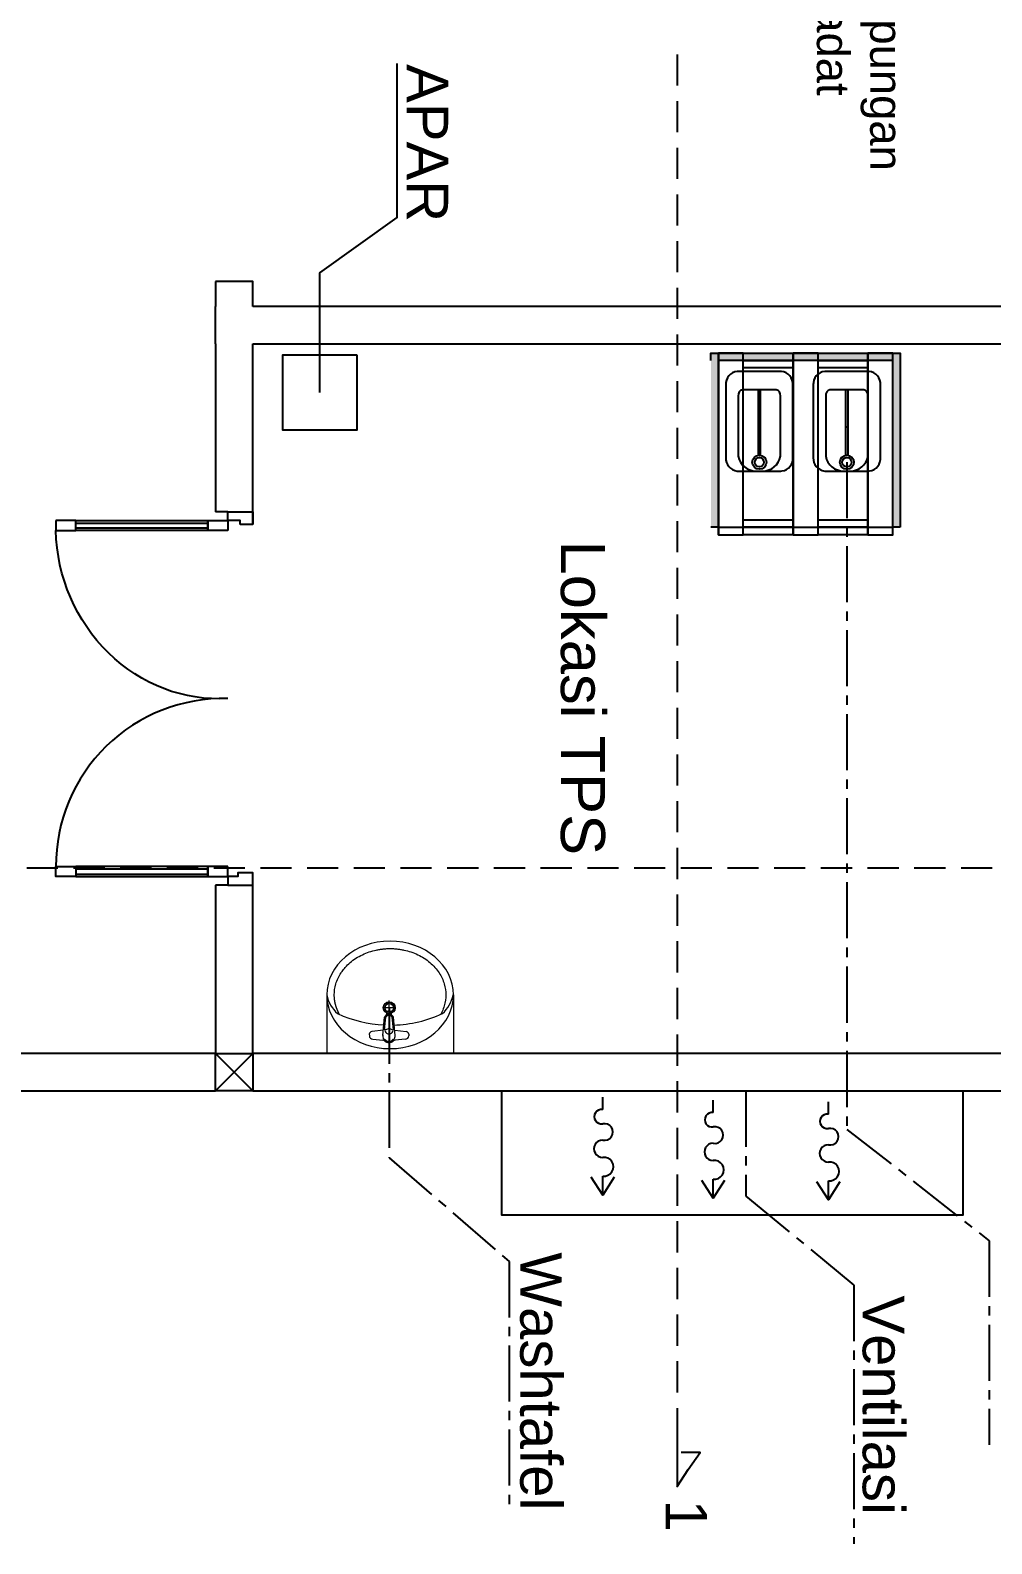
# Model space of a CAD drawing. Header units: millimetres. Extents: x 19989 to 114677, y -6335 to 49043.
# Drawn here: x 107713 to 111572, y -5793 to 287 of the extents above; entities that cross this region are included whole.
import ezdxf

# ---------------------------------------------------------------- set-up
doc = ezdxf.new("R2010")
doc.units = ezdxf.units.MM
doc.header["$MEASUREMENT"] = 0
doc.linetypes.add('( Hidden )', pattern=[0.375, 0.25, -0.125])
doc.linetypes.add('CENTER2', pattern=[1.125, 0.75, -0.125, 0.125, -0.125])
doc.layers.add('A-Door', color=150, linetype='Continuous')
doc.layers.add('A-Glaz', color=92, linetype='Continuous')
doc.styles.get("Standard").update_dxf_attribs({"font": 'arial.ttf'})

# ---------------------------------------------------------------- blocks, each defined once
blk = doc.blocks.new('A$C33FC0FF0')
at = {"lineweight": 5}
for p, q in [((0, 0.4507), (0.508, 0.4507)), ((0, 0.2159), (0, 0.4507)), ((0.508, 0.2159), (0.508, 0.4507)), ((0.1789, 0.3732), (0.1792, 0.3806)), ((0.1929, 0.3939), (0.2338, 0.3984)), ((0.2335, 0.3797), (0.2398, 0.3058)), ((0.2832, 0.3797), (0.277, 0.3058)), ((0.3236, 0.3939), (0.2827, 0.3984)), ((0.3375, 0.3732), (0.3372, 0.3806)), ((0.2354, 0.3571), (0.1891, 0.3634)), ((0.2409, 0.3556), (0.2454, 0.3058)), ((0.2576, 0.3357), (0.2576, 0.2387)), ((0.2759, 0.3552), (0.2714, 0.3058)), ((0.281, 0.3571), (0.3273, 0.3634)), ((0.2841, 0.267), (0.2315, 0.267)), ((0.2483, 0.2966), (0.2503, 0.2841)), ((0.2681, 0.2966), (0.2661, 0.2841))]:
    blk.add_line(p, q, dxfattribs=at)
for radius in [0.0238, 0.0218, 0.0168]:
    blk.add_circle((0.2574, 0.2676), radius, dxfattribs=at)
for centre, radius, start, end in [((0.1903, 0.3749), 0.0115, 188.60956, 263.97132), ((0.1922, 0.381), 0.0129, 87.02469, 181.37616), ((0.2584, 0.3802), 0.0249, 351.54663, 188.45337), ((0.2328, 0.4098), 0.0115, 274.68096, 310.75251), ((0.2584, 0.3802), 0.0277, 49.17451, 130.75251), ((0.2584, 0.3802), 0.0219, 37.14189, 142.85811), ((0.2584, 0.3555), 0.0175, 352.53044, 188.64942), ((0.284, 0.4098), 0.0115, 229.17451, 265.31904), ((0.3242, 0.381), 0.0129, 358.62384, 92.97531), ((0.3261, 0.3749), 0.0115, 276.02868, 351.39044), ((0.2545, -0.1673), 0.5045, 91.75198, 114.66864), ((0.2584, 0.3149), 0.0207, 206.0612, 333.9388), ((0.2427, 0.3589), 0.00379, 241.88716, 322.88594), ((0.2584, 0.3132), 0.015, 209.69773, 330.30227), ((0.26, 0.3772), 0.0251, 235.27917, 265.14883), ((0.2557, 0.3798), 0.0276, 274.57232, 303.01377), ((0.2737, 0.3589), 0.00379, 217.11406, 298.11284), ((0.2545, -0.1673), 0.5045, 65.33136, 87.44894), ((0.136, 0.1886), 0.1379, 131.90607, 168.53046), ((0.2582, 0.2909), 0.0104, 220.61316, 319.38684), ((0.373, 0.1886), 0.1379, 11.46972, 48.09393)]:
    blk.add_arc(centre, radius, start, end, dxfattribs=at)
at = {"lineweight": 5, "extrusion": (5.55112e-17, -3.33067e-16, -1)}
blk.add_ellipse((0.254, 0.2159), major_axis=(0.254, 0), ratio=0.850394, dxfattribs=at)
at = {"lineweight": 5}
blk.add_open_spline([(0.4566, 0.295), (0.4577, 0.2931), (0.4587, 0.2912), (0.4603, 0.2883), (0.4607, 0.2873), (0.4617, 0.2854), (0.4622, 0.2844), (0.4627, 0.2832), (0.4629, 0.283), (0.4633, 0.282), (0.4636, 0.2813), (0.4644, 0.2796), (0.4648, 0.2786), (0.4657, 0.2767), (0.4661, 0.2757), (0.4668, 0.2737), (0.4672, 0.2728), (0.468, 0.2708), (0.4683, 0.2698), (0.469, 0.2679), (0.4694, 0.2669), (0.4699, 0.2655), (0.47, 0.265), (0.4703, 0.264), (0.4705, 0.2635), (0.4708, 0.2625), (0.471, 0.262), (0.4713, 0.2611), (0.4714, 0.2606), (0.4715, 0.2601), (0.4716, 0.2601), (0.4717, 0.2596), (0.4718, 0.2591), (0.4721, 0.2582), (0.4722, 0.2577), (0.4725, 0.2567), (0.4726, 0.2562), (0.4729, 0.2552), (0.473, 0.2548), (0.4734, 0.2533), (0.4736, 0.2523), (0.4741, 0.2504), (0.4743, 0.2494), (0.4747, 0.2475), (0.4749, 0.2465), (0.4753, 0.2446), (0.4755, 0.2437), (0.4758, 0.2417), (0.476, 0.2408), (0.4763, 0.2389), (0.4764, 0.2379), (0.4767, 0.236), (0.4768, 0.2351), (0.477, 0.2332), (0.4771, 0.2322), (0.4774, 0.2294), (0.4776, 0.2275), (0.4778, 0.2238), (0.4779, 0.2219), (0.478, 0.2191), (0.478, 0.2182), (0.478, 0.2168), (0.478, 0.2163), (0.478, 0.2159), (0.478, 0.2017), (0.476, 0.1868), (0.4693, 0.1641), (0.4665, 0.1565), (0.4595, 0.1415), (0.4553, 0.134), (0.4493, 0.1249), (0.448, 0.1231), (0.4429, 0.1159), (0.4387, 0.1106), (0.4281, 0.0987), (0.4214, 0.0921), (0.4069, 0.0798), (0.3992, 0.0741), (0.3828, 0.0636), (0.3742, 0.0588), (0.3564, 0.0503), (0.3473, 0.0466), (0.3286, 0.0403), (0.319, 0.0377), (0.305, 0.0347), (0.3003, 0.0339), (0.2908, 0.0324), (0.2861, 0.0318), (0.2769, 0.0308), (0.2722, 0.0304), (0.2631, 0.03), (0.2587, 0.0299), (0.2539, 0.0299), (0.2538, 0.0299), (0.2491, 0.0299), (0.2448, 0.03), (0.2358, 0.0304), (0.2311, 0.0308), (0.2219, 0.0318), (0.2172, 0.0324), (0.2077, 0.0339), (0.203, 0.0347), (0.189, 0.0377), (0.1794, 0.0403), (0.1607, 0.0466), (0.1516, 0.0503), (0.1338, 0.0588), (0.1252, 0.0636), (0.1088, 0.0741), (0.1011, 0.0798), (0.0866, 0.0921), (0.0799, 0.0987), (0.0678, 0.1123), (0.0623, 0.1195), (0.0527, 0.134), (0.0485, 0.1415), (0.0415, 0.1565), (0.0387, 0.1641), (0.032, 0.1868), (0.03, 0.2017), (0.03, 0.2301), (0.032, 0.245), (0.0387, 0.2676), (0.0415, 0.2752), (0.0469, 0.2866), (0.0489, 0.2906), (0.051, 0.2944)], degree=3, knots=[2.909358, 2.909358, 2.909358, 2.909358, 3.057135, 3.057135, 3.131023, 3.131023, 3.204911, 3.204911, 3.223577, 3.223577, 3.278799, 3.278799, 3.352687, 3.352687, 3.426575, 3.426575, 3.500463, 3.500463, 3.574351, 3.574351, 3.64824, 3.64824, 3.685184, 3.685184, 3.722128, 3.722128, 3.759072, 3.759072, 3.796016, 3.796016, 3.796675, 3.796675, 3.83296, 3.83296, 3.869904, 3.869904, 3.906848, 3.906848, 3.943792, 3.943792, 4.01768, 4.01768, 4.091568, 4.091568, 4.165457, 4.165457, 4.239345, 4.239345, 4.313233, 4.313233, 4.387121, 4.387121, 4.461009, 4.461009, 4.534897, 4.534897, 4.682673, 4.682673, 4.83045, 4.83045, 4.904338, 4.904338, 4.942871, 4.942871, 4.942871, 5.090647, 5.090647, 5.164535, 5.164535, 5.238424, 5.238424, 5.257089, 5.257089, 5.312312, 5.312312, 5.3862, 5.3862, 5.460088, 5.460088, 5.533976, 5.533976, 5.607864, 5.607864, 5.681752, 5.681752, 5.718696, 5.718696, 5.755641, 5.755641, 5.792585, 5.792585, 5.829529, 5.829529, 5.830188, 5.830188, 5.866473, 5.866473, 5.903417, 5.903417, 5.940361, 5.940361, 5.977305, 5.977305, 6.051193, 6.051193, 6.125081, 6.125081, 6.198969, 6.198969, 6.272857, 6.272857, 6.346746, 6.346746, 6.420634, 6.420634, 6.494522, 6.494522, 6.56841, 6.56841, 6.716186, 6.716186, 6.863963, 6.863963, 6.937851, 6.937851, 6.976384, 6.976384, 6.976384, 6.976384], dxfattribs=at)

msp = doc.modelspace()

# ---------------------------------------------------------------- hatches: boundary and pattern name
h = msp.add_hatch(color=256)
h.dxf.hatch_style = 1
h.paths.add_polyline_path([(111175.3, -1039.5), (111175.3, -1709.5), (111190.3, -1709.5), (111205.3, -1709.5), (111205.3, -1009.5), (110445.3, -1009.5), (110445.3, -1039.5), (110445.3, -1709.5), (110475.3, -1709.5), (110475.3, -1039.5)])

# ---------------------------------------------------------------- linework, layer by layer
for p, q in [((108506, -1647.8), (108456, -1647.8)), ((108506, -3147.8), (108456, -3147.8))]:
    msp.add_line(p, q)
at = {"color": 251, "linetype": '( Hidden )', "ltscale": 500, "true_color": 0x636466}
for points in [[(110309.2, 190.1), (110309.2, -5341)], [(112886.8, -3079.3), (107355.7, -3079.3)], [(112886.8, -3079.3), (107355.7, -3079.3)]]:
    msp.add_lwpolyline(points, dxfattribs=at)
for points in [[(108875.7, -1167.9), (108875.7, -687.1), (109186.1, -465.7), (109186.1, 153.3)], [(108456, -722.8), (108456, -822.8)], [(108456, -722.8), (108456, -822.8)], [(108606, -822.8), (108606, -722.8), (108456, -722.8)], [(108456, -722.8), (108456, -822.8)], [(108606, -822.8), (108606, -722.8), (108456, -722.8)], [(108606, -822.8), (108606, -722.8)], [(108456, -972.8), (108456, -822.8)], [(108456, -972.8), (108456, -822.8)], [(112456, -822.8), (108606, -822.8)], [(108606, -972.8), (112456, -972.8), (112456, -822.8)], [(108456, -972.8), (108456, -1647.8)], [(108606, -1697.8), (108606, -972.8)], [(109025.7, -1017.9), (108725.7, -1017.9), (108725.7, -1317.9), (109025.7, -1317.9), (109025.7, -1017.9)], [(110445.3, -1039.5), (110445.3, -1009.5), (111205.3, -1009.5)], [(110475.3, -1009.5), (111175.3, -1009.5)], [(110475.3, -1709.5), (110475.3, -1009.5)], [(110575.3, -1009.5), (110475.3, -1009.5), (110475.3, -1709.5), (110575.3, -1709.5), (110575.3, -1009.5)], [(110575.3, -1709.5), (110575.3, -1009.5)], [(110775.3, -1039.5), (110575.3, -1039.5), (110575.3, -1009.5), (110775.3, -1009.5), (110775.3, -1039.5)], [(110775.3, -1009.5), (110875.3, -1009.5)], [(110775.3, -1709.5), (110775.3, -1009.5)], [(110875.3, -1009.5), (110775.3, -1009.5), (110775.3, -1709.5), (110875.3, -1709.5), (110875.3, -1009.5)], [(110875.3, -1709.5), (110875.3, -1009.5)], [(111075.3, -1039.5), (110875.3, -1039.5), (110875.3, -1009.5), (111075.3, -1009.5), (111075.3, -1039.5)], [(111075.3, -1009.5), (111175.3, -1009.5)], [(111075.3, -1709.5), (111075.3, -1009.5)], [(111175.3, -1009.5), (111075.3, -1009.5), (111075.3, -1709.5), (111175.3, -1709.5), (111175.3, -1009.5)], [(111175.3, -1009.5), (111205.3, -1009.5), (111205.3, -1709.5)], [(111175.3, -1009.5), (111205.3, -1009.5), (111205.3, -1709.5)], [(111175.3, -1709.5), (111175.3, -1009.5)], [(111205.3, -1009.5), (111205.3, -1039.5)], [(111175.3, -1039.5), (110475.3, -1039.5)], [(110475.3, -1739.5), (110475.3, -1039.5)], [(110575.3, -1039.5), (110475.3, -1039.5), (110475.3, -1739.5), (110575.3, -1739.5), (110575.3, -1039.5)], [(110728.6, -1083.6), (110550.9, -1083.6)], [(110575.3, -1739.5), (110575.3, -1039.5)], [(110775.3, -1069.5), (110575.3, -1069.5), (110575.3, -1039.5), (110775.3, -1039.5), (110775.3, -1069.5)], [(110775.3, -1739.5), (110775.3, -1039.5)], [(110875.3, -1039.5), (110775.3, -1039.5), (110775.3, -1739.5), (110875.3, -1739.5), (110875.3, -1039.5)], [(110875.3, -1739.5), (110875.3, -1039.5)], [(111075.3, -1069.5), (110875.3, -1069.5), (110875.3, -1039.5), (111075.3, -1039.5), (111075.3, -1069.5)], [(111079.9, -1083.6), (110902.2, -1083.6)], [(111075.3, -1739.5), (111075.3, -1039.5)], [(111175.3, -1039.5), (111075.3, -1039.5), (111075.3, -1739.5), (111175.3, -1739.5), (111175.3, -1039.5)], [(111175.3, -1739.5), (111175.3, -1039.5)], [(110504.8, -1132.2), (110504.8, -1435.1)], [(110774.8, -1437.7), (110774.8, -1132.2)], [(110856.1, -1132.2), (110856.1, -1435.1)], [(111126.1, -1437.7), (111126.1, -1132.2)], [(110554.8, -1179.9), (110554.8, -1424.3)], [(110707.9, -1156.8), (110571.7, -1156.8)], [(110634.8, -1156.8), (110634.8, -1420.1)], [(110644.8, -1420.1), (110644.8, -1156.8)], [(110724.8, -1424.3), (110724.8, -1179.9)], [(110906.1, -1179.9), (110906.1, -1424.3)], [(111059.2, -1156.8), (110923, -1156.8)], [(110986.1, -1156.8), (110986.1, -1420.1)], [(110996.1, -1420.1), (110996.1, -1156.8)], [(111076.1, -1424.3), (111076.1, -1179.9)], [(110634.8, -1306.4), (110644.8, -1306.4)], [(110986.1, -1306.4), (110996.1, -1306.4)], [(110550.9, -1483.6), (110726.4, -1483.6)], [(110902.2, -1483.6), (111077.7, -1483.6)], [(110775.3, -1709.5), (110575.3, -1709.5), (110575.3, -1679.5), (110775.3, -1679.5), (110775.3, -1709.5)], [(111075.3, -1709.5), (110875.3, -1709.5), (110875.3, -1679.5), (111075.3, -1679.5), (111075.3, -1709.5)], [(110475.3, -1709.5), (110445.3, -1709.5)], [(110775.3, -1739.5), (110575.3, -1739.5), (110575.3, -1709.5), (110775.3, -1709.5), (110775.3, -1739.5)], [(111075.3, -1739.5), (110875.3, -1739.5), (110875.3, -1709.5), (111075.3, -1709.5), (111075.3, -1739.5)], [(111205.3, -1709.5), (111190.3, -1709.5), (111175.3, -1709.5)], [(111190.3, -1709.5), (111175.3, -1709.5)], [(108456, -3147.8), (108456, -3822.8), (108606, -3822.8), (108606, -3097.8)], [(108456, -3822.8), (104606, -3822.8), (104606, -3972.8), (108456, -3972.8), (108456, -3822.8)], [(112456, -3822.8), (108606, -3822.8), (108606, -3972.8), (112456, -3972.8), (112456, -3822.8)], [(110531, -3972.8), (111456, -3972.8), (111456, -4472.8), (109606, -4472.8), (109606, -3972.8), (110531, -3972.8)], [(110010.9, -4048.3), (110010.9, -3998.4)], [(110454.5, -4060.9), (110454.5, -4011)], [(110916.9, -4067.1), (110916.9, -4017.2)], [(110010.9, -4392.4), (110010.9, -4315.6)], [(110056.7, -4320.4), (110010.9, -4392.4), (109965.1, -4320.4)], [(110500.3, -4333), (110454.5, -4404.9), (110408.7, -4333)], [(110454.5, -4404.9), (110454.5, -4328.1)], [(110962.6, -4339.2), (110916.9, -4411.1), (110871.1, -4339.2)], [(110916.9, -4411.1), (110916.9, -4334.3)]]:
    msp.add_lwpolyline(points)
at = {"color": 2, "linetype": 'CENTER2', "ltscale": 300, "true_color": 0xf1eb1f}
for points in [[(110991.1, -1448.2), (110991.1, -3475.8), (110991.1, -4128), (111562.4, -4575.6), (111562.4, -5395.5)], [(109154, -3639.6), (109154, -4241.8), (109634.9, -4659), (109634.9, -5633.1)], [(110586, -3972.8), (110586, -4395.9), (111019, -4754.3), (111019, -5792.6)]]:
    msp.add_lwpolyline(points, dxfattribs=at)
at = {"color": 5}
for points in [[(108606, -3822.8), (108606, -3972.8), (108456, -3972.8), (108456, -3822.8), (108606, -3822.8)], [(108456, -3822.8), (108606, -3972.8)], [(108606, -3822.8), (108456, -3972.8)]]:
    msp.add_lwpolyline(points, dxfattribs=at)
at = {"color": 251, "true_color": 0x636466}
msp.add_lwpolyline([(110309.2, -5328.8), (110309.2, -5563.1), (110354.3, -5494.2), (110402.7, -5426.5), (110326.5, -5425.5)], dxfattribs=at)
for centre, radius in [((110639.8, -1448.2), 28.5), ((110639.8, -1448.2), 18.5), ((110991.1, -1448.2), 28.5), ((110991.1, -1448.2), 18.5)]:
    msp.add_circle(centre, radius)
for centre, radius, start, end in [((110556.4, -1135), 51.7, 96.08533, 183.18798), ((110723.2, -1135), 51.7, 356.81202, 83.91467), ((110907.7, -1135), 51.7, 96.08533, 183.18798), ((111074.5, -1135), 51.7, 356.81202, 83.91467), ((110579.8, -1180.4), 25, 108.91446, 181.14701), ((110699.8, -1180.4), 25, 358.85299, 71.08554), ((110931.1, -1180.4), 25, 108.91446, 181.14701), ((111051.1, -1180.4), 25, 358.85299, 71.08554), ((110556.4, -1432.2), 51.7, 176.81202, 263.91467), ((110626.5, -1410.6), 73.1, 190.8249, 270.15288), ((110653, -1410.6), 73.1, 269.84712, 349.1751), ((110723.4, -1432), 51.7, 266.63255, 353.7352), ((110907.7, -1432.2), 51.7, 176.81202, 263.91467), ((110977.8, -1410.6), 73.1, 190.8249, 270.15288), ((111004.3, -1410.6), 73.1, 269.84712, 349.1751), ((111074.7, -1432), 51.7, 266.63255, 353.7352), ((110006.2, -4077.1), 29.2, 80.74428, 279.25572), ((110449.8, -4089.6), 29.2, 80.74428, 279.25572), ((110912.2, -4095.9), 29.2, 80.74428, 279.25572), ((110018, -4138.5), 33.4, 257.78093, 102.21907), ((110461.6, -4151), 33.4, 257.78093, 102.21907), ((110923.9, -4157.3), 33.4, 257.78093, 102.21907), ((110010.5, -4205.9), 34.8, 89.32574, 270.67426), ((110454.1, -4218.4), 34.8, 89.32574, 270.67426), ((110916.5, -4224.7), 34.8, 89.32574, 270.67426), ((110016.1, -4278.1), 37.8, 262.13463, 97.86537), ((110459.7, -4290.6), 37.8, 262.13463, 97.86537), ((110922, -4296.9), 37.8, 262.13463, 97.86537)]:
    msp.add_arc(centre, radius, start, end)
at = {"layer": 'A-Door'}
for p, q in [((107896, -1682.8), (107816, -1682.8)), ((107816, -1682.8), (107816, -1722.8)), ((107896, -1682.8), (108426, -1682.8)), ((107896, -1722.8), (107896, -1682.8)), ((107896, -1722.8), (107896, -1682.8)), ((107896, -1712.8), (107896, -1692.8)), ((108426, -1682.8), (108506, -1682.8)), ((108426, -1722.8), (108426, -1682.8)), ((108426, -1682.8), (108426, -1722.8)), ((108426, -1692.8), (108426, -1712.8)), ((108506, -1647.8), (108606, -1647.8)), ((108506, -1682.8), (108506, -1647.8)), ((108506, -1682.8), (108506, -1722.8)), ((108546, -1682.8), (108506, -1682.8)), ((108606, -1697.8), (108556, -1697.8)), ((108606, -1647.8), (108606, -1697.8)), ((107816, -1722.8), (107896, -1722.8)), ((108426, -1722.8), (107896, -1722.8)), ((108506, -1722.8), (108426, -1722.8))]:
    msp.add_line(p, q, dxfattribs=at)
msp.add_lwpolyline([(108556, -1697.8), (108556, -1682.8), (108546, -1682.8)], dxfattribs=at)
for points in [[(107816, -3072.8), (107896, -3072.8), (107896, -3112.8), (107816, -3112.8)], [(108426, -3072.8), (107896, -3072.8), (107896, -3112.8), (108426, -3112.8)], [(108506, -3072.8), (108426, -3072.8), (108426, -3112.8), (108506, -3112.8)], [(108506, -3112.8), (108506, -3147.8), (108606, -3147.8), (108606, -3097.8), (108556, -3097.8), (108546, -3097.8), (108546, -3112.8)]]:
    msp.add_lwpolyline(points, close=True, dxfattribs=at)
msp.add_arc((108489, -3070), 673, 88.55619, 180.23427, dxfattribs=at)
at = {"layer": 'A-Door', "extrusion": (0, 0, -1)}
msp.add_ellipse((108454.9, -1721.7), major_axis=(121.7, -666.9), ratio=0.940794, start_param=0.11153, end_param=1.73917, dxfattribs=at)
at = {"layer": 'A-Glaz'}
for p, q in [((107896, -1692.8), (108426, -1692.8)), ((108426, -1712.8), (107896, -1712.8))]:
    msp.add_line(p, q, dxfattribs=at)
msp.add_lwpolyline([(108426, -3082.8), (107896, -3082.8), (107896, -3102.8), (108426, -3102.8)], close=True, dxfattribs=at)

# ---------------------------------------------------------------- block references
at = {"color": 7, "xscale": 1000, "yscale": 1000, "zscale": 1000, "rotation": 180}
msp.add_blockref('A$C33FC0FF0', (109411.4, -3372), dxfattribs=at)

# ---------------------------------------------------------------- texts
at = {"color": 4}
for s, height, p in [('Lokasi Penampungan ', 130.51, (111084.6, 1485.9)), ('Sampah Padat', 130.51, (110870.7, 1230.5)), ('APAR ', 166.95, (109223.7, 151.1)), ('Lokasi TPS', 176.98, (109843.1, -1762.6)), ('Washtafel', 166.95, (109679.8, -4621.8)), ('Ventilasi', 166.95, (111054.6, -4795.2))]:
    msp.add_text(s, height=height, rotation=270, dxfattribs=at).set_placement(p)
at = {"color": 251, "true_color": 0x636466}
msp.add_text('1', height=166.9, rotation=270, dxfattribs=at).set_placement((110263.3, -5615.5))

doc.saveas('drawing.dxf')
